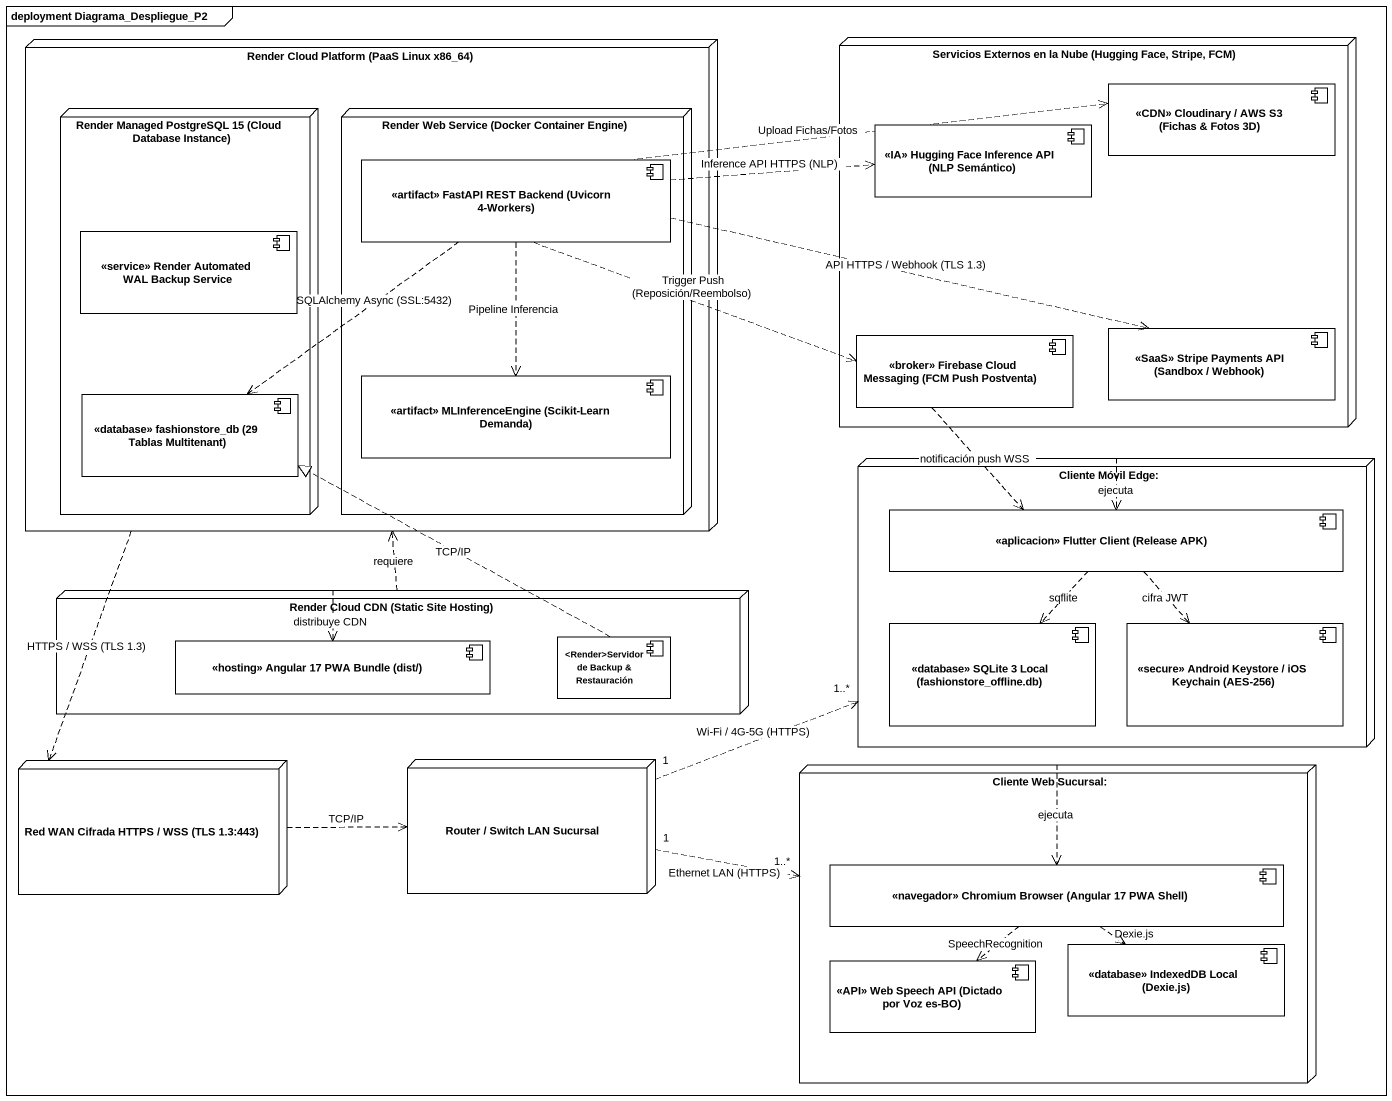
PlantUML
@startuml
mainframe deployment Diagrama_Despliegue_P2
node "Render Cloud Platform (PaaS Linux x86_64)" as Render_Cloud_Platform_PaaS {
  node "Render Managed PostgreSQL 15 (Cloud Database Instance)" as Render_Managed_PostgreSQL {
    component "<<service>> Render Automated WAL Backup Service" as service_Render_Automated
    component "<<database>> fashionstore_db (29 Tablas Multitenant)" as database_fashionstore_db_29
  }
  node "Render Web Service (Docker Container Engine)" as Render_Web_Service_Docker {
    component "<<artifact>> FastAPI REST Backend (Uvicorn 4-Workers)" as artifact_FastAPI_REST
    component "<<artifact>> MLInferenceEngine (Scikit-Learn Demanda)" as artifact_MLInferenceEngine
  }
}
node "Servicios Externos en la Nube (Hugging Face, Stripe, FCM)" as Servicios_Externos_en_la {
  component "<<CDN>> Cloudinary / AWS S3 (Fichas & Fotos 3D)" as CDN_Cloudinary_AWS_S3
  component "<<IA>> Hugging Face Inference API (NLP Semántico)" as IA_Hugging_Face_Inference
  component "<<broker>> Firebase Cloud Messaging (FCM Push Postventa)" as broker_Firebase_Cloud
  component "<<SaaS>> Stripe Payments API (Sandbox / Webhook)" as SaaS_Stripe_Payments_API
}
node "Cliente Móvil Edge:" as Cliente_Móvil_Edge {
  component "<<aplicacion>> Flutter Client (Release APK)" as aplicacion_Flutter_Client
  component "<<database>> SQLite 3 Local (fashionstore_offline.db)" as database_SQLite_3_Local
  component "<<secure>> Android Keystore / iOS Keychain (AES-256)" as secure_Android_Keystore_iOS
}
node "Render Cloud CDN (Static Site Hosting)" as Render_Cloud_CDN_Static {
  component "<<hosting>> Angular 17 PWA Bundle (dist/)" as hosting_Angular_17_PWA
  component "<Render>Servidor de Backup & Restauración" as Render_Servidor_de_Backup
}
node "Red WAN Cifrada HTTPS / WSS (TLS 1.3:443)" as Red_WAN_Cifrada_HTTPS_WSS
node "Router / Switch LAN Sucursal" as Router_Switch_LAN_Sucursal
node "Cliente Web Sucursal:" as Cliente_Web_Sucursal {
  component "<<navegador>> Chromium Browser (Angular 17 PWA Shell)" as navegador_Chromium_Browser
  component "<<API>> Web Speech API (Dictado por Voz es-BO)" as API_Web_Speech_API_Dictado
  component "<<database>> IndexedDB Local (Dexie.js)" as database_IndexedDB_Local
}
Render_Cloud_Platform_PaaS ..> Red_WAN_Cifrada_HTTPS_WSS : HTTPS / WSS (TLS 1.3)
artifact_FastAPI_REST .right.> CDN_Cloudinary_AWS_S3 : Upload Fichas/Fotos
artifact_FastAPI_REST .right.> IA_Hugging_Face_Inference : Inference API HTTPS (NLP)
artifact_FastAPI_REST .right.> broker_Firebase_Cloud : Trigger Push (Reposición/Reembolso)
artifact_FastAPI_REST .right.> SaaS_Stripe_Payments_API : API HTTPS / Webhook (TLS 1.3)
artifact_FastAPI_REST ..> artifact_MLInferenceEngine : Pipeline Inferencia
artifact_FastAPI_REST ..> database_fashionstore_db_29 : SQLAlchemy Async (SSL:5432)
broker_Firebase_Cloud ..> aplicacion_Flutter_Client : notificación push WSS
Cliente_Móvil_Edge .up.> aplicacion_Flutter_Client : ejecuta
aplicacion_Flutter_Client ..> database_SQLite_3_Local : sqflite
aplicacion_Flutter_Client ..> secure_Android_Keystore_iOS : cifra JWT
Render_Cloud_CDN_Static .up.> Render_Cloud_Platform_PaaS : requiere
Render_Cloud_CDN_Static .left.> hosting_Angular_17_PWA : distribuye CDN
Render_Servidor_de_Backup .left.|> database_fashionstore_db_29 : TCP/IP
Red_WAN_Cifrada_HTTPS_WSS .right.> Router_Switch_LAN_Sucursal : TCP/IP
Router_Switch_LAN_Sucursal "1" .right.> "1..*" Cliente_Móvil_Edge : Wi-Fi / 4G-5G (HTTPS)
Router_Switch_LAN_Sucursal "1" .right.> "1..*" Cliente_Web_Sucursal : Ethernet LAN (HTTPS)
Cliente_Web_Sucursal .up.> navegador_Chromium_Browser : ejecuta
navegador_Chromium_Browser ..> API_Web_Speech_API_Dictado : SpeechRecognition
navegador_Chromium_Browser ..> database_IndexedDB_Local : Dexie.js
@enduml
